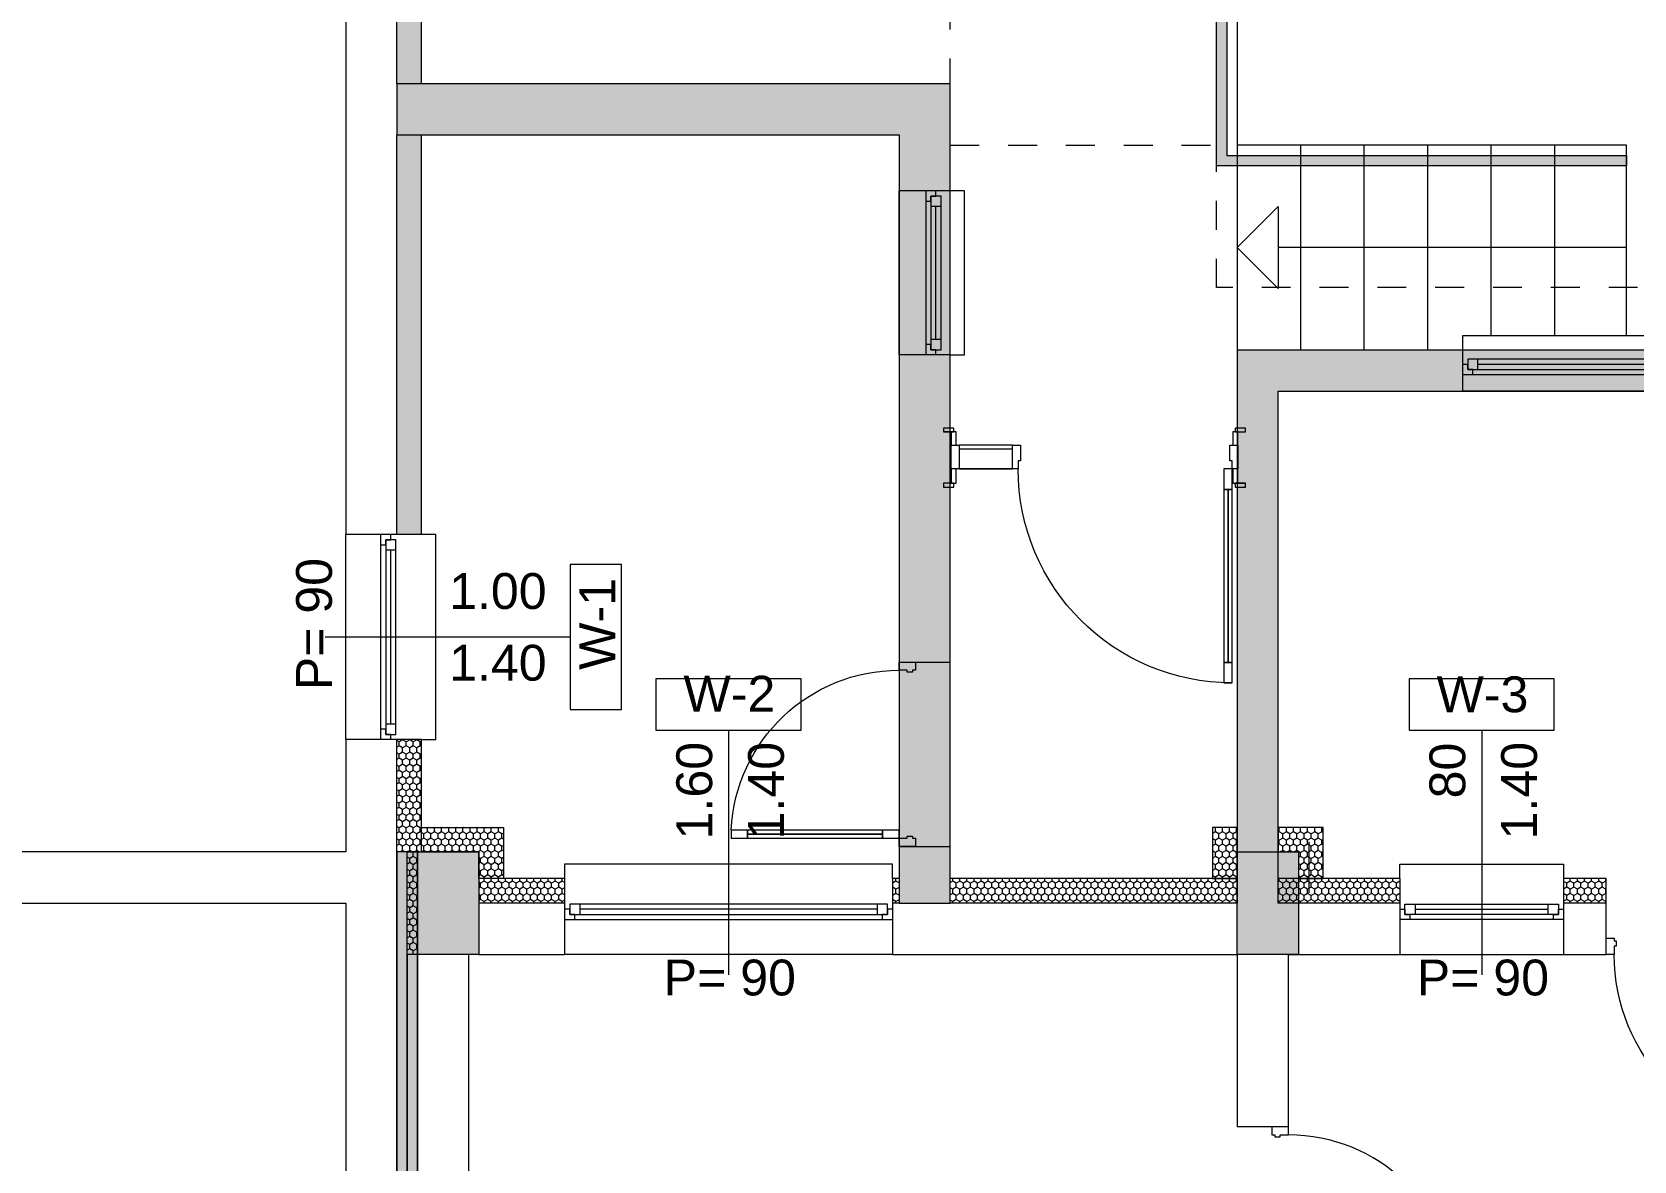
# Model space of a CAD drawing. Header units: feet. Extents: x 2791058 to 2855058, y -67651 to -26651.
# Drawn here: x 2819535 to 2827353, y -46081 to -40570 of the extents above; entities that cross this region are included whole.
import ezdxf
from ezdxf.enums import TextEntityAlignment as Align

# ---------------------------------------------------------------- set-up
doc = ezdxf.new("R2010")
doc.units = ezdxf.units.FT
doc.header["$MEASUREMENT"] = 0
doc.linetypes.add('Dashed', pattern=[282.222223, 141.111112, -141.111112])
doc.layers.add('0_muret e jashtme', color=7, linetype='Continuous')
doc.layers.add('Shell - Roof', color=7, linetype='Continuous')
for name, color, linetype, lineweight in [('0_muret e jashtme_Pen_No__1', 7, 'Continuous', 0), ('0_muret e jashtme_Pen_No__19', 255, 'Continuous', 0), ('ARCHICAD Doors_Pen_No__1', 7, 'Continuous', 0), ('ARCHICAD Doors_Pen_No__60', 230, 'Continuous', 0), ('ARCHICAD Window Markers_Pen_No__20', 1, 'Continuous', 0), ('ARCHICAD Windows_Pen_No__1', 7, 'Continuous', 0), ('ARCHICAD Windows_Pen_No__20', 1, 'Continuous', 0), ('Exterior walls_Pen_No__1', 7, 'Continuous', 0), ('Exterior walls_Pen_No__101', 252, 'Continuous', 0), ('Shell - Roof_Pen_No__1', 7, 'Continuous', 0), ('Shell - Roof_Pen_No__21', 7, 'Continuous', 0), ('Structural - Bearing_Pen_No__1', 7, 'Continuous', 0), ('Structural - Bearing_Pen_No__19', 255, 'Continuous', 0)]:
    doc.layers.add(name, color=color, linetype=linetype, lineweight=lineweight)
for name, color, linetype, lineweight, true_color in [('0_muret e jashtme_Pen_No__14', 7, 'Continuous', 0, 0xbd8b17), ('ARCHICAD Window Markers_Pen_No__4', 7, 'Continuous', 0, 0x029e21), ('ARCHICAD Windows_Pen_No__4', 7, 'Continuous', 0, 0x029e21), ('Structural - Bearing_Pen_No__61', 7, 'Continuous', 0, 0x6a6a6a)]:
    doc.layers.add(name, color=color, linetype=linetype, lineweight=lineweight, true_color=true_color)
doc.styles.add('GENERATED_STYLE_1', font='arial.ttf')
pattern_1 = [(90, (2247653.822, -76424.967), (-34.6410162, 0), [20, -40]), (90, (2247636.502, -76394.967), (-34.6410162, 0), [20, -40]), (150, (2247653.822, -76404.967), (17.320508, 30), [20, -40]), (150, (2247619.18, -76404.967), (17.320508, 30), [20, -40]), (210, (2247653.822, -76424.967), (-17.320508, 30), [20, -40]), (210, (2247619.18, -76424.967), (-17.320508, 30), [20, -40])]

# ---------------------------------------------------------------- blocks, each defined once
blk = doc.blocks.new('Window 22_4')
at = {"layer": 'ARCHICAD Windows_Pen_No__4', "color": 104, "linetype": 'Continuous', "lineweight": 0, "true_color": 0x029e21}
for p, q in [((-800, 150), (-800, 220)), ((-800, 220), (800, 220)), ((800, 220), (800, 150)), ((-800, 150), (-800, 30)), ((800, 150), (800, 30)), ((-800, 30), (-800, 0)), ((-800, 0), (-775, 0)), ((-800, 0), (-800, -50)), ((-800, 0), (-800, -50)), ((-775, 25), (-725, 25)), ((-775, -25), (-775, 25)), ((-775, 0), (-775, -25)), ((-725, 25), (725, 25)), ((-725, 25), (-725, -25)), ((-725, 25), (725, 25)), ((-725, 0), (725, 0)), ((725, -25), (725, 25)), ((725, 25), (775, 25)), ((775, 25), (775, -25)), ((775, -25), (775, 0)), ((775, 0), (800, 0)), ((800, 30), (800, 0)), ((800, 0), (800, -50)), ((800, 0), (800, -50)), ((-750, -50), (-800, -50)), ((-800, -50), (-800, -220)), ((-775, -25), (-750, -25)), ((-725, -25), (-775, -25)), ((-750, -25), (-750, -50)), ((750, -50), (-750, -50)), ((725, -25), (-725, -25)), ((775, -25), (725, -25)), ((750, -50), (750, -25)), ((750, -25), (775, -25)), ((800, -50), (750, -50)), ((800, -50), (800, -220)), ((-800, -220), (800, -220))]:
    blk.add_line(p, q, dxfattribs=at)
blk = doc.blocks.new('W Marker 22_5')
at = {"layer": 'ARCHICAD Window Markers_Pen_No__4', "color": 104, "linetype": 'Continuous', "lineweight": 0, "true_color": 0x029e21}
for p, q in [((0, -1095), (0, 100)), ((-354.4, -1095), (-354.4, -1345)), ((354.4, -1095), (-354.4, -1095)), ((354.4, -1345), (354.4, -1095)), ((-354.4, -1345), (354.4, -1345))]:
    blk.add_line(p, q, dxfattribs=at)
at = {"layer": 'ARCHICAD Window Markers_Pen_No__4', "color": 104, "lineweight": 0, "true_color": 0x029e21, "style": 'GENERATED_STYLE_1'}
for tag, rotation, p in [('AC_MarkerText_4', 180, (316.8, 367.1)), ('AC_MarkerText_3', 270, (-322.5, -447.3)), ('AC_MarkerText_2', 270, (27.5, -447.3)), ('AC_MarkerText_1', 180, (220, -1012.5))]:
    blk.add_attdef(tag, text='', height=175, rotation=rotation, dxfattribs=at).set_placement(p, align=Align.BOTTOM_LEFT)
blk = doc.blocks.new('Window 22_3')
at = {"layer": 'ARCHICAD Windows_Pen_No__20', "color": 1, "linetype": 'Continuous', "lineweight": 0}
for p, q in [((-400, 150), (-400, 220)), ((-400, 220), (400, 220)), ((400, 220), (400, 150)), ((-400, 150), (-400, 30)), ((400, 150), (400, 30)), ((-400, 30), (-400, 0)), ((-400, 0), (-375, 0)), ((-400, 0), (-400, -50)), ((-400, 0), (-400, -50)), ((-375, 25), (-325, 25)), ((-375, -25), (-375, 25)), ((-375, 0), (-375, -25)), ((-325, 25), (325, 25)), ((-325, 25), (-325, -25)), ((-325, 25), (325, 25)), ((-325, 0), (325, 0)), ((325, -25), (325, 25)), ((325, 25), (375, 25)), ((375, 25), (375, -25)), ((375, -25), (375, 0)), ((375, 0), (400, 0)), ((400, 30), (400, 0)), ((400, 0), (400, -50)), ((400, 0), (400, -50)), ((-350, -50), (-400, -50)), ((-400, -50), (-400, -220)), ((-375, -25), (-350, -25)), ((-325, -25), (-375, -25)), ((-350, -25), (-350, -50)), ((350, -50), (-350, -50)), ((325, -25), (-325, -25)), ((375, -25), (325, -25)), ((350, -50), (350, -25)), ((350, -25), (375, -25)), ((400, -50), (350, -50)), ((400, -50), (400, -220)), ((-400, -220), (400, -220))]:
    blk.add_line(p, q, dxfattribs=at)
blk = doc.blocks.new('W Marker 22_4')
at = {"layer": 'ARCHICAD Window Markers_Pen_No__20', "color": 1, "linetype": 'Continuous', "lineweight": 0}
for p, q in [((0, -1095), (0, 100)), ((-354.4, -1095), (-354.4, -1345)), ((354.4, -1095), (-354.4, -1095)), ((354.4, -1345), (354.4, -1095)), ((-354.4, -1345), (354.4, -1345))]:
    blk.add_line(p, q, dxfattribs=at)
at = {"layer": 'ARCHICAD Window Markers_Pen_No__20', "color": 1, "lineweight": 0, "style": 'GENERATED_STYLE_1'}
for tag, p in [('AC_MarkerText_2', (-27.5, -912.9)), ('AC_MarkerText_3', (322.5, -912.9))]:
    blk.add_attdef(tag, text='', height=175, rotation=90, dxfattribs=at).set_placement(p, align=Align.BOTTOM_LEFT)
for tag, p in [('AC_MarkerText_4', (-316.8, 72.1)), ('AC_MarkerText_1', (-220, -1310.4))]:
    blk.add_attdef(tag, text='', height=175, dxfattribs=at).set_placement(p, align=Align.BOTTOM_LEFT)
blk = doc.blocks.new('Storefront 22')
at = {"layer": 'ARCHICAD Doors_Pen_No__60', "color": 230, "linetype": 'Continuous', "lineweight": 0}
for p, q in [((420, 840), (420, 920)), ((420, 920), (460, 920)), ((460, 920), (460, 840)), ((420, 840), (440, 840)), ((420, 80), (420, 840)), ((460, 840), (420, 840)), ((440, 840), (460, 840)), ((440, 80), (440, 840)), ((440, 840), (440, 80)), ((440, 840), (440, 80)), ((460, 840), (460, 80)), ((440, 80), (420, 80)), ((420, 0), (420, 80)), ((420, 80), (460, 80)), ((460, 80), (440, 80)), ((460, 80), (460, 0)), ((-500, 0), (-500, -80)), ((-460, 0), (-500, 0)), ((-500, 0), (-500, -80)), ((-500, 0), (-500, -80)), ((-460, -40), (-460, 0)), ((460, 0), (420, 0)), ((460, 0), (460, -40)), ((500, 0), (460, 0)), ((500, -80), (500, 0)), ((500, 0), (500, -80)), ((500, 0), (500, -80)), ((-450, -40), (-460, -40)), ((-460, -80), (-460, -65.4)), ((-460, -65.4), (-450, -65.4)), ((-450, -65.4), (-450, -40)), ((460, -40), (450, -40)), ((450, -40), (450, -65.4)), ((450, -65.4), (460, -65.4)), ((460, -65.4), (460, -80)), ((-500, -80), (-460, -80)), ((-500, -80), (-500, -250)), ((460, -80), (500, -80)), ((500, -80), (500, -250)), ((-500, -250), (-500, -370)), ((500, -250), (500, -370))]:
    blk.add_line(p, q, dxfattribs=at)
blk.add_arc((460, 0), 920, 92.49191, 180, dxfattribs=at)
blk = doc.blocks.new('Wall_3', base_point=(2836616.5, -45072.7))
at = {"layer": '0_muret e jashtme_Pen_No__14', "linetype": 'Continuous', "lineweight": 0, "true_color": 0xbd8b17}
h = blk.add_hatch(dxfattribs=at)
h.set_pattern_fill('STYROFOAM_SM_INSULATION', color=42, style=0, pattern_type=2)
h.set_pattern_definition(pattern_1)
h.paths.add_polyline_path([(2821716.5, -44702.7), (2821716.5, -44822.7), (2822134.6, -44822.7), (2822134.6, -44702.7)])
h = blk.add_hatch(dxfattribs=at)
h.set_pattern_fill('STYROFOAM_SM_INSULATION', color=42, style=0, pattern_type=2)
h.set_pattern_definition(pattern_1)
h.paths.add_polyline_path([(2823734.6, -44822.7), (2823766.5, -44822.7), (2823766.5, -44702.7), (2823734.6, -44702.7)])
h = blk.add_hatch(dxfattribs=at)
h.set_pattern_fill('STYROFOAM_SM_INSULATION', color=42, style=0, pattern_type=2)
h.set_pattern_definition(pattern_1)
h.paths.add_polyline_path([(2824016.5, -44822.7), (2825416.5, -44822.7), (2825416.5, -44702.7), (2824016.5, -44702.7)])
h = blk.add_hatch(dxfattribs=at)
h.set_pattern_fill('STYROFOAM_SM_INSULATION', color=42, style=0, pattern_type=2)
h.set_pattern_definition(pattern_1)
h.paths.add_polyline_path([(2825616.5, -44702.7), (2825616.5, -44822.7), (2826209.8, -44822.7), (2826209.8, -44702.7)])
h = blk.add_hatch(dxfattribs=at)
h.set_pattern_fill('STYROFOAM_SM_INSULATION', color=42, style=0, pattern_type=2)
h.set_pattern_definition(pattern_1)
h.paths.add_polyline_path([(2827009.8, -44702.7), (2827009.8, -44822.7), (2827216.5, -44822.7), (2827216.5, -44702.7)])
at = {"layer": '0_muret e jashtme_Pen_No__1', "color": 7, "linetype": 'Continuous', "lineweight": 0}
for p, q in [((2822134.6, -44702.7), (2822134.6, -44822.7)), ((2823734.6, -44702.7), (2823734.6, -44822.7)), ((2823766.5, -44702.7), (2823766.5, -44822.7)), ((2824016.5, -44822.7), (2824016.5, -44702.7)), ((2825416.5, -44702.7), (2825416.5, -44822.7)), ((2825616.5, -44822.7), (2825616.5, -44702.7)), ((2826209.8, -44702.7), (2826209.8, -44822.7)), ((2827009.8, -44702.7), (2827009.8, -44822.7)), ((2827216.5, -44822.7), (2827216.5, -44702.7)), ((2822134.6, -44822.7), (2821716.5, -44822.7)), ((2822134.6, -44822.7), (2822134.6, -44852.7)), ((2822134.6, -44852.7), (2822134.6, -44902.7)), ((2823766.5, -44822.7), (2823734.6, -44822.7)), ((2823734.6, -44822.7), (2823734.6, -44852.7)), ((2823734.6, -44852.7), (2823734.6, -44902.7)), ((2825416.5, -44822.7), (2824016.5, -44822.7)), ((2826209.8, -44822.7), (2825616.5, -44822.7)), ((2826209.8, -44822.7), (2826209.8, -44852.7)), ((2826209.8, -44852.7), (2826209.8, -44902.7)), ((2827216.5, -44822.7), (2827009.8, -44822.7)), ((2827009.8, -44822.7), (2827009.8, -44852.7)), ((2827009.8, -44852.7), (2827009.8, -44902.7)), ((2827216.5, -44992.7), (2827216.5, -44822.7)), ((2822134.6, -44902.7), (2822134.6, -45072.7)), ((2823734.6, -44902.7), (2823734.6, -45072.7)), ((2826209.8, -44902.7), (2826209.8, -45072.7)), ((2827009.8, -44902.7), (2827009.8, -45072.7)), ((2827216.5, -45072.7), (2827216.5, -44992.7))]:
    blk.add_line(p, q, dxfattribs=at)
at = {"layer": '0_muret e jashtme_Pen_No__1', "color": 7, "linetype": 'Continuous', "lineweight": 0, "flags": 128}
for points in [[(2822134.6, -44702.7), (2821716.5, -44702.7)], [(2821716.5, -44702.7), (2821716.5, -45072.7)], [(2823766.5, -44702.7), (2823734.6, -44702.7)], [(2825416.5, -44702.7), (2824016.5, -44702.7)], [(2826209.8, -44702.7), (2825616.5, -44702.7)], [(2827216.5, -44702.7), (2827009.8, -44702.7)], [(2821716.5, -45072.7), (2822134.6, -45072.7)], [(2823734.6, -45072.7), (2825416.5, -45072.7)], [(2825666.5, -45072.7), (2826209.8, -45072.7)], [(2827009.8, -45072.7), (2827216.5, -45072.7)]]:
    blk.add_lwpolyline(points, dxfattribs=at)
at = {"layer": 'ARCHICAD Doors_Pen_No__60', "color": 230, "linetype": 'Continuous', "lineweight": 0, "xscale": -1, "zscale": 1000, "rotation": 180}
blk.add_blockref('Storefront 22', (2827716.5, -45072.7), dxfattribs=at)
at = {"layer": 'ARCHICAD Window Markers_Pen_No__20', "color": 1, "lineweight": 0}
ref = blk.add_blockref('W Marker 22_4', (2826609.8, -45072.7), dxfattribs=dict(at, rotation=180))
ref.add_attrib('AC_MarkerText_1', 'W-3', dxfattribs={"color": 1, "lineweight": 0, "height": 175, "rotation": 360, "style": 'GENERATED_STYLE_1'}).set_placement((2826389.8, -43943.2), align=Align.BOTTOM_LEFT)
ref.add_attrib('AC_MarkerText_2', '80', dxfattribs={"color": 1, "lineweight": 0, "height": 175, "rotation": 90, "style": 'GENERATED_STYLE_1'}).set_placement((2826582.3, -44311.2), align=Align.BOTTOM_LEFT)
ref.add_attrib('AC_MarkerText_3', '1.40', dxfattribs={"color": 1, "lineweight": 0, "height": 175, "rotation": 90, "style": 'GENERATED_STYLE_1'}).set_placement((2826932.3, -44511.2), align=Align.BOTTOM_LEFT)
ref.add_attrib('AC_MarkerText_4', 'P= 90', dxfattribs={"color": 1, "lineweight": 0, "height": 175, "rotation": 360, "style": 'GENERATED_STYLE_1'}).set_placement((2826293, -45325.6), align=Align.BOTTOM_LEFT)
at = {"layer": 'ARCHICAD Window Markers_Pen_No__4', "color": 104, "lineweight": 0, "true_color": 0x029e21}
ref = blk.add_blockref('W Marker 22_5', (2822934.6, -45072.7), dxfattribs=dict(at, rotation=180))
ref.add_attrib('AC_MarkerText_1', 'W-2', dxfattribs={"color": 104, "lineweight": 0, "true_color": 0x029e21, "height": 175, "rotation": 360, "style": 'GENERATED_STYLE_1'}).set_placement((2822714.6, -43940.2), align=Align.BOTTOM_LEFT)
ref.add_attrib('AC_MarkerText_2', '1.60', dxfattribs={"color": 104, "lineweight": 0, "true_color": 0x029e21, "height": 175, "rotation": 90, "style": 'GENERATED_STYLE_1'}).set_placement((2822907.1, -44511.2), align=Align.BOTTOM_LEFT)
ref.add_attrib('AC_MarkerText_3', '1.40', dxfattribs={"color": 104, "lineweight": 0, "true_color": 0x029e21, "height": 175, "rotation": 90, "style": 'GENERATED_STYLE_1'}).set_placement((2823257.1, -44511.2), align=Align.BOTTOM_LEFT)
ref.add_attrib('AC_MarkerText_4', 'P= 90', dxfattribs={"color": 104, "lineweight": 0, "true_color": 0x029e21, "height": 175, "rotation": 360, "style": 'GENERATED_STYLE_1'}).set_placement((2822617.8, -45325.6), align=Align.BOTTOM_LEFT)
at = {"layer": 'ARCHICAD Windows_Pen_No__20', "color": 1, "linetype": 'Continuous', "lineweight": 0, "zscale": 1000}
blk.add_blockref('Window 22_3', (2826609.8, -44852.7), dxfattribs=at)
at = {"layer": 'ARCHICAD Windows_Pen_No__4', "color": 104, "linetype": 'Continuous', "lineweight": 0, "true_color": 0x029e21, "xscale": -1, "zscale": 1000}
blk.add_blockref('Window 22_4', (2822934.6, -44852.7), dxfattribs=at)
blk = doc.blocks.new('Wall_5', base_point=(2821666.5, -45072.7))
at = {"layer": '0_muret e jashtme_Pen_No__14', "linetype": 'Continuous', "lineweight": 0, "true_color": 0xbd8b17}
h = blk.add_hatch(dxfattribs=at)
h.set_pattern_fill('STYROFOAM_SM_INSULATION', color=42, style=0, pattern_type=2)
h.set_pattern_definition(pattern_1)
h.paths.add_polyline_path([(2821366.5, -45072.7), (2821366.5, -49292.7), (2821416.5, -49292.7), (2821416.5, -45072.7)])
at = {"layer": '0_muret e jashtme_Pen_No__1', "color": 7, "linetype": 'Continuous', "lineweight": 0}
blk.add_line((2821416.5, -45072.7), (2821416.5, -49292.7), dxfattribs=at)
at = {"layer": '0_muret e jashtme_Pen_No__1', "color": 7, "linetype": 'Continuous', "lineweight": 0, "flags": 128}
for points in [[(2821366.5, -45072.7), (2821366.5, -49292.7)], [(2821666.5, -45072.7), (2821366.5, -45072.7)], [(2821666.5, -49292.7), (2821666.5, -45072.7)]]:
    blk.add_lwpolyline(points, dxfattribs=at)
blk = doc.blocks.new('Storefront 22_2')
at = {"layer": 'ARCHICAD Doors_Pen_No__1', "color": 7, "linetype": 'Continuous', "lineweight": 0}
for p, q in [((370, 740), (370, 820)), ((370, 820), (410, 820)), ((410, 820), (410, 740)), ((370, 740), (390, 740)), ((370, 80), (370, 740)), ((410, 740), (370, 740)), ((390, 740), (410, 740)), ((390, 80), (390, 740)), ((390, 740), (390, 80)), ((390, 740), (390, 80)), ((410, 740), (410, 80)), ((390, 80), (370, 80)), ((370, 0), (370, 80)), ((370, 80), (410, 80)), ((410, 80), (390, 80)), ((410, 80), (410, 0)), ((-450, 0), (-450, -80)), ((-410, 0), (-450, 0)), ((-450, 0), (-450, -80)), ((-450, 0), (-450, -80)), ((-410, -40), (-410, 0)), ((410, 0), (370, 0)), ((410, 0), (410, -40)), ((450, 0), (410, 0)), ((450, -80), (450, 0)), ((450, 0), (450, -80)), ((450, 0), (450, -80)), ((-400, -40), (-410, -40)), ((-410, -80), (-410, -65.4)), ((-410, -65.4), (-400, -65.4)), ((-400, -65.4), (-400, -40)), ((410, -40), (400, -40)), ((400, -40), (400, -65.4)), ((400, -65.4), (410, -65.4)), ((410, -65.4), (410, -80)), ((-450, -80), (-410, -80)), ((-450, -80), (-450, -250)), ((410, -80), (450, -80)), ((450, -80), (450, -250))]:
    blk.add_line(p, q, dxfattribs=at)
blk.add_arc((410, 0), 820, 92.79603, 180, dxfattribs=at)
blk = doc.blocks.new('Wall_6', base_point=(2825666.5, -45072.7))
at = {"layer": '0_muret e jashtme_Pen_No__1', "color": 7, "linetype": 'Continuous', "lineweight": 0}
for p, q in [((2825586.5, -45914), (2825416.5, -45914)), ((2825666.5, -45914), (2825586.5, -45914)), ((2825586.5, -46814), (2825416.5, -46814)), ((2825666.5, -46814), (2825586.5, -46814))]:
    blk.add_line(p, q, dxfattribs=at)
at = {"layer": '0_muret e jashtme_Pen_No__1', "color": 7, "linetype": 'Continuous', "lineweight": 0, "flags": 128}
for points in [[(2825416.5, -45072.7), (2825416.5, -45914)], [(2825666.5, -45914), (2825666.5, -45072.7)], [(2825416.5, -46814), (2825416.5, -48722.7)], [(2825666.5, -47072.7), (2825666.5, -46814)], [(2825666.5, -48722.7), (2825666.5, -47272.7)], [(2825416.5, -48972.7), (2825416.5, -50673.1)], [(2825666.5, -50673.1), (2825666.5, -48972.7)]]:
    blk.add_lwpolyline(points, dxfattribs=at)
at = {"layer": 'ARCHICAD Doors_Pen_No__1', "color": 7, "linetype": 'Continuous', "lineweight": 0, "zscale": 1000, "rotation": 270}
blk.add_blockref('Storefront 22_2', (2825666.5, -46364), dxfattribs=at)
blk = doc.blocks.new('Storefront 22_5')
at = {"layer": 'ARCHICAD Doors_Pen_No__1', "color": 7, "linetype": 'Continuous', "lineweight": 0}
for p, q in [((320, 640), (320, 720)), ((320, 720), (360, 720)), ((360, 720), (360, 640)), ((320, 640), (340, 640)), ((320, 80), (320, 640)), ((360, 640), (320, 640)), ((340, 640), (360, 640)), ((340, 80), (340, 640)), ((340, 640), (340, 80)), ((340, 640), (340, 80)), ((360, 640), (360, 80)), ((340, 80), (320, 80)), ((320, 0), (320, 80)), ((320, 80), (360, 80)), ((360, 80), (340, 80)), ((360, 80), (360, 0)), ((-400, 0), (-400, -80)), ((-360, 0), (-400, 0)), ((-400, 0), (-400, -80)), ((-400, 0), (-400, -80)), ((-360, -40), (-360, 0)), ((360, 0), (320, 0)), ((360, 0), (360, -40)), ((400, 0), (360, 0)), ((400, -80), (400, 0)), ((400, 0), (400, -80)), ((400, 0), (400, -80)), ((-350, -40), (-360, -40)), ((-360, -80), (-360, -65.4)), ((-360, -65.4), (-350, -65.4)), ((-350, -65.4), (-350, -40)), ((360, -40), (350, -40)), ((350, -40), (350, -65.4)), ((350, -65.4), (360, -65.4)), ((360, -65.4), (360, -80)), ((-400, -80), (-360, -80)), ((-400, -80), (-400, -250)), ((360, -80), (400, -80)), ((400, -80), (400, -250))]:
    blk.add_line(p, q, dxfattribs=at)
blk.add_arc((360, 0), 720, 93.18474, 180, dxfattribs=at)
blk = doc.blocks.new('Wall_34', base_point=(2814766.5, -44572.7))
at = {"layer": '0_muret e jashtme_Pen_No__1', "color": 7, "linetype": 'Continuous', "lineweight": 0}
for p, q in [((2815208.4, -44572.7), (2815208.4, -44652.7)), ((2816008.4, -44572.7), (2816008.4, -44652.7)), ((2815208.4, -44652.7), (2815208.4, -44822.7)), ((2816008.4, -44652.7), (2816008.4, -44822.7))]:
    blk.add_line(p, q, dxfattribs=at)
at = {"layer": '0_muret e jashtme_Pen_No__1', "color": 7, "linetype": 'Continuous', "lineweight": 0, "flags": 128}
for points in [[(2815208.4, -44572.7), (2815016.5, -44572.7)], [(2817016.5, -44572.7), (2816008.4, -44572.7)], [(2821066.5, -44572.7), (2817266.5, -44572.7)], [(2815016.5, -44822.7), (2815208.4, -44822.7)], [(2816008.4, -44822.7), (2821066.5, -44822.7)]]:
    blk.add_lwpolyline(points, dxfattribs=at)
at = {"layer": 'ARCHICAD Doors_Pen_No__1', "color": 7, "linetype": 'Continuous', "lineweight": 0, "xscale": -1, "zscale": 1000}
blk.add_blockref('Storefront 22_5', (2815608.4, -44572.7), dxfattribs=at)
blk = doc.blocks.new('Window 22_13')
at = {"layer": 'ARCHICAD Windows_Pen_No__1', "color": 7, "linetype": 'Continuous', "lineweight": 0}
for p, q in [((-800, 70), (-800, 140)), ((-800, 140), (800, 140)), ((800, 140), (800, 70)), ((-800, 70), (-800, 0)), ((-800, 0), (-775, 0)), ((-800, 0), (-800, -50)), ((-800, 0), (-800, -50)), ((-775, 25), (-725, 25)), ((-775, -25), (-775, 25)), ((-775, 0), (-775, -25)), ((-725, 25), (725, 25)), ((-725, 25), (-725, -25)), ((-725, 25), (725, 25)), ((-725, 0), (725, 0)), ((725, -25), (725, 25)), ((725, 25), (775, 25)), ((775, 25), (775, -25)), ((775, -25), (775, 0)), ((775, 0), (800, 0)), ((800, 70), (800, 0)), ((800, 0), (800, -50)), ((800, 0), (800, -50)), ((-750, -50), (-800, -50)), ((-800, -50), (-800, -130)), ((-775, -25), (-750, -25)), ((-725, -25), (-775, -25)), ((-750, -25), (-750, -50)), ((750, -50), (-750, -50)), ((725, -25), (-725, -25)), ((775, -25), (725, -25)), ((750, -50), (750, -25)), ((750, -25), (775, -25)), ((800, -50), (750, -50)), ((800, -50), (800, -130)), ((-800, -130), (800, -130))]:
    blk.add_line(p, q, dxfattribs=at)
blk = doc.blocks.new('Wall_43', base_point=(2836766.5, -42322.7))
at = {"layer": '0_muret e jashtme_Pen_No__1', "color": 7, "linetype": 'Continuous', "lineweight": 0}
for p, q in [((2826516.5, -42122.7), (2826516.5, -42192.7)), ((2826516.5, -42192.7), (2826516.5, -42242.7)), ((2826516.5, -42242.7), (2826516.5, -42322.7))]:
    blk.add_line(p, q, dxfattribs=at)
at = {"layer": '0_muret e jashtme_Pen_No__1', "color": 7, "linetype": 'Continuous', "lineweight": 0, "flags": 128}
for points in [[(2826516.5, -42122.7), (2825416.5, -42122.7)], [(2825416.5, -42122.7), (2825416.5, -42322.7)], [(2825616.5, -42322.7), (2826516.5, -42322.7)]]:
    blk.add_lwpolyline(points, dxfattribs=at)
at = {"layer": 'ARCHICAD Windows_Pen_No__1', "color": 7, "linetype": 'Continuous', "lineweight": 0, "xscale": -1, "zscale": 1000}
blk.add_blockref('Window 22_13', (2827316.5, -42192.7), dxfattribs=at)
blk = doc.blocks.new('Wall_46', base_point=(2825616.5, -42322.7))
at = {"layer": '0_muret e jashtme_Pen_No__1', "color": 7, "linetype": 'Continuous', "lineweight": 0}
for p, q in [((2825416.5, -44702.7), (2825416.5, -44822.7)), ((2825616.5, -44822.7), (2825616.5, -44702.7))]:
    blk.add_line(p, q, dxfattribs=at)
at = {"layer": '0_muret e jashtme_Pen_No__1', "color": 7, "linetype": 'Continuous', "lineweight": 0, "flags": 128}
for points in [[(2825416.5, -42322.7), (2825416.5, -42522.7)], [(2825616.5, -44702.7), (2825616.5, -42322.7)], [(2825416.5, -42772.7), (2825416.5, -44702.7)]]:
    blk.add_lwpolyline(points, dxfattribs=at)
blk = doc.blocks.new('Wall_47', base_point=(2821066.5, -41072.7))
at = {"layer": '0_muret e jashtme_Pen_No__1', "color": 7, "linetype": 'Continuous', "lineweight": 0}
for p, q in [((2821436.5, -40822.7), (2821316.5, -40822.7)), ((2821316.5, -41072.7), (2821436.5, -41072.7))]:
    blk.add_line(p, q, dxfattribs=at)
at = {"layer": '0_muret e jashtme_Pen_No__1', "color": 7, "linetype": 'Continuous', "lineweight": 0, "flags": 128}
for points in [[(2824016.5, -40822.7), (2821436.5, -40822.7)], [(2821436.5, -41072.7), (2823766.5, -41072.7)]]:
    blk.add_lwpolyline(points, dxfattribs=at)
blk = doc.blocks.new('Window 22_16')
at = {"layer": 'ARCHICAD Windows_Pen_No__1', "color": 7, "linetype": 'Continuous', "lineweight": 0}
for p, q in [((-400, 70), (-400, 140)), ((-400, 140), (400, 140)), ((400, 140), (400, 70)), ((-400, 70), (-400, 0)), ((-400, 0), (-375, 0)), ((-400, 0), (-400, -50)), ((-400, 0), (-400, -50)), ((-375, 25), (-325, 25)), ((-375, -25), (-375, 25)), ((-375, 0), (-375, -25)), ((-325, 25), (325, 25)), ((-325, 25), (-325, -25)), ((-325, 25), (325, 25)), ((-325, 0), (325, 0)), ((325, -25), (325, 25)), ((325, 25), (375, 25)), ((375, 25), (375, -25)), ((375, -25), (375, 0)), ((375, 0), (400, 0)), ((400, 70), (400, 0)), ((400, 0), (400, -50)), ((400, 0), (400, -50)), ((-350, -50), (-400, -50)), ((-400, -50), (-400, -180)), ((-375, -25), (-350, -25)), ((-325, -25), (-375, -25)), ((-350, -25), (-350, -50)), ((350, -50), (-350, -50)), ((325, -25), (-325, -25)), ((375, -25), (325, -25)), ((350, -50), (350, -25)), ((350, -25), (375, -25)), ((400, -50), (350, -50)), ((400, -50), (400, -180)), ((-400, -180), (400, -180))]:
    blk.add_line(p, q, dxfattribs=at)
blk = doc.blocks.new('Wall_48', base_point=(2823766.5, -41072.7))
at = {"layer": '0_muret e jashtme_Pen_No__1', "color": 7, "linetype": 'Continuous', "lineweight": 0}
for p, q in [((2823896.5, -41346), (2823766.5, -41346)), ((2823946.5, -41346), (2823896.5, -41346)), ((2824016.5, -41346), (2823946.5, -41346)), ((2823896.5, -42146), (2823766.5, -42146)), ((2823946.5, -42146), (2823896.5, -42146)), ((2824016.5, -42146), (2823946.5, -42146)), ((2823766.5, -43645.6), (2823846.5, -43645.6)), ((2823846.5, -43645.6), (2824016.5, -43645.6)), ((2823766.5, -44545.6), (2823846.5, -44545.6)), ((2823846.5, -44545.6), (2824016.5, -44545.6)), ((2823766.5, -44702.7), (2823766.5, -44822.7)), ((2824016.5, -44822.7), (2824016.5, -44702.7))]:
    blk.add_line(p, q, dxfattribs=at)
at = {"layer": '0_muret e jashtme_Pen_No__1', "color": 7, "linetype": 'Continuous', "lineweight": 0, "flags": 128}
for points in [[(2824016.5, -41346), (2824016.5, -40822.7)], [(2823766.5, -41072.7), (2823766.5, -41346)], [(2823766.5, -42146), (2823766.5, -43645.6)], [(2824016.5, -42522.7), (2824016.5, -42146)], [(2824016.5, -43645.6), (2824016.5, -42772.7)], [(2823766.5, -44545.6), (2823766.5, -44702.7)], [(2824016.5, -44702.7), (2824016.5, -44545.6)]]:
    blk.add_lwpolyline(points, dxfattribs=at)
at = {"layer": 'ARCHICAD Doors_Pen_No__1', "color": 7, "linetype": 'Continuous', "lineweight": 0, "xscale": -1, "zscale": 1000, "rotation": 90}
blk.add_blockref('Storefront 22_2', (2823766.5, -44095.6), dxfattribs=at)
at = {"layer": 'ARCHICAD Windows_Pen_No__1', "color": 7, "linetype": 'Continuous', "lineweight": 0, "xscale": -1, "zscale": 1000, "rotation": 270}
blk.add_blockref('Window 22_16', (2823946.5, -41746), dxfattribs=at)
blk = doc.blocks.new('Door with Sidelight on Side 2 22_3')
at = {"layer": 'ARCHICAD Doors_Pen_No__1', "color": 7, "linetype": 'Continuous', "lineweight": 0}
for p, q in [((632, 944.7), (632, 1044.7)), ((632, 1044.7), (672, 1044.7)), ((672, 1044.7), (672, 944.7)), ((632, 944.7), (652, 944.7)), ((632, 100), (632, 944.7)), ((672, 944.7), (632, 944.7)), ((652, 944.7), (672, 944.7)), ((652, 100), (652, 944.7)), ((652, 944.7), (652, 100)), ((652, 944.7), (652, 100)), ((672, 944.7), (672, 100)), ((-737, 70), (-737, 89)), ((-737, 89), (-687, 89)), ((-687, 89), (-687, 70)), ((652, 100), (632, 100)), ((632, 0), (632, 100)), ((632, 100), (672, 100)), ((672, 100), (652, 100)), ((672, 100), (672, 0)), ((687, 89), (737, 89)), ((687, 70), (687, 89)), ((737, 89), (737, 70)), ((-687, 70), (-737, 70)), ((-700, 70), (-737, 70)), ((-700, 70), (-737, 70)), ((-700, 0), (-700, 70)), ((-700, 70), (-675, 70)), ((-700, 70), (-700, 0)), ((-700, 70), (-700, 0)), ((-700, 70), (-700, 0)), ((-675, 0), (-700, 0)), ((-660, 0), (-700, 0)), ((-700, 0), (-700, -115)), ((-700, 0), (-700, -115)), ((-700, 0), (-700, -115)), ((-675, 70), (-675, 0)), ((-660, 0), (-400.7, 0)), ((-660, -115), (-660, 0)), ((-660, -115), (-660, 0)), ((-400.7, 0), (-660, 0)), ((-400.7, 0), (-400.7, -115)), ((-372.7, 0), (-400.7, 0)), ((-400.7, 0), (-400.7, -115)), ((-372.7, -40), (-372.7, 0)), ((672, 0), (632, 0)), ((700, 0), (672, 0)), ((672, 0), (672, -40)), ((675, 0), (675, 70)), ((675, 70), (700, 70)), ((700, 0), (675, 0)), ((737, 70), (687, 70)), ((700, 70), (700, 0)), ((700, 70), (700, 0)), ((700, 70), (700, 0)), ((700, 70), (700, 0)), ((700, 70), (737, 70)), ((700, 70), (737, 70)), ((700, -115), (700, 0)), ((700, 0), (700, -115)), ((700, 0), (700, -115)), ((-360.7, -40), (-372.7, -40)), ((-360.7, -115), (-360.7, -40)), ((672, -40), (660, -40)), ((660, -40), (660, -115)), ((-700, -180), (-700, -115)), ((-700, -115), (-675, -115)), ((-700, -115), (-660, -115)), ((-700, -115), (-700, -180)), ((-700, -115), (-700, -180)), ((-675, -115), (-675, -180)), ((-660, -97), (-400.7, -97)), ((-400.7, -115), (-660, -115)), ((-400.7, -115), (-360.7, -115)), ((660, -115), (700, -115)), ((675, -180), (675, -115)), ((675, -115), (700, -115)), ((700, -115), (700, -180)), ((700, -115), (700, -180)), ((700, -115), (700, -180)), ((-737, -199), (-737, -180)), ((-737, -180), (-687, -180)), ((-700, -180), (-737, -180)), ((-700, -180), (-737, -180)), ((-687, -199), (-737, -199)), ((-675, -180), (-700, -180)), ((-687, -180), (-687, -199)), ((700, -180), (675, -180)), ((687, -180), (737, -180)), ((687, -199), (687, -180)), ((737, -199), (687, -199)), ((700, -180), (737, -180)), ((700, -180), (737, -180)), ((737, -180), (737, -199))]:
    blk.add_line(p, q, dxfattribs=at)
blk.add_arc((672, 0), 1044.7, 90, 180, dxfattribs=at)
blk = doc.blocks.new('Wall_49', base_point=(2825616.5, -42772.7))
at = {"layer": '0_muret e jashtme_Pen_No__1', "color": 7, "linetype": 'Continuous', "lineweight": 0}
for p, q in [((2824020.2, -42522.7), (2823983.2, -42522.7)), ((2824020.2, -42587.7), (2824020.2, -42522.7)), ((2825420.2, -42522.7), (2825457.2, -42522.7)), ((2825420.2, -42587.7), (2825420.2, -42522.7)), ((2824020.2, -42702.7), (2824020.2, -42587.7)), ((2825420.2, -42702.7), (2825420.2, -42587.7)), ((2824020.2, -42772.7), (2824020.2, -42702.7)), ((2824020.2, -42772.7), (2824020.2, -42702.7)), ((2825420.2, -42772.7), (2825420.2, -42702.7)), ((2825420.2, -42772.7), (2825420.2, -42702.7)), ((2824020.2, -42772.7), (2823983.2, -42772.7)), ((2825420.2, -42772.7), (2825457.2, -42772.7))]:
    blk.add_line(p, q, dxfattribs=at)
at = {"layer": '0_muret e jashtme_Pen_No__1', "color": 7, "linetype": 'Continuous', "lineweight": 0, "flags": 128}
for points in [[(2824020.2, -42522.7), (2824016.5, -42522.7)], [(2824016.5, -42772.7), (2824020.2, -42772.7)]]:
    blk.add_lwpolyline(points, dxfattribs=at)
at = {"layer": 'ARCHICAD Doors_Pen_No__1', "color": 7, "linetype": 'Continuous', "lineweight": 0, "xscale": -1, "zscale": 1000, "rotation": 180}
blk.add_blockref('Door with Sidelight on Side 2 22_3', (2824720.2, -42702.7), dxfattribs=at)
blk = doc.blocks.new('Wall_50', base_point=(2821066.5, -44572.7))
at = {"layer": '0_muret e jashtme_Pen_No__14', "linetype": 'Continuous', "lineweight": 0, "true_color": 0xbd8b17}
h = blk.add_hatch(dxfattribs=at)
h.set_pattern_fill('STYROFOAM_SM_INSULATION', color=42, style=0, pattern_type=2)
h.set_pattern_definition(pattern_1)
h.paths.add_polyline_path([(2821366.5, -49172.7), (2821366.5, -44572.7), (2821316.5, -44572.7), (2821316.5, -49172.7)])
at = {"layer": '0_muret e jashtme_Pen_No__1', "color": 7, "linetype": 'Continuous', "lineweight": 0}
for p, q in [((2821316.5, -48922.7), (2821316.5, -44572.7)), ((2821316.5, -49172.7), (2821316.5, -48922.7)), ((2821066.5, -49172.7), (2821269.2, -49172.7)), ((2821269.2, -49172.7), (2821316.5, -49172.7))]:
    blk.add_line(p, q, dxfattribs=at)
at = {"layer": '0_muret e jashtme_Pen_No__1', "color": 7, "linetype": 'Continuous', "lineweight": 0, "flags": 128}
for points in [[(2821366.5, -49172.7), (2821366.5, -44572.7)], [(2821066.5, -44822.7), (2821066.5, -48922.7)]]:
    blk.add_lwpolyline(points, dxfattribs=at)
blk = doc.blocks.new('Line_4', base_point=(2827316.5, -41622.7))
at = {"layer": 'Shell - Roof_Pen_No__1', "color": 7, "linetype": 'Continuous', "lineweight": 0}
for p, q in [((2825416.5, -41622.7), (2825616.5, -41422.7)), ((2825616.5, -41422.7), (2825616.5, -41822.7)), ((2825416.5, -41622.7), (2825616.5, -41822.7)), ((2827316.5, -41622.7), (2825616.5, -41622.7))]:
    blk.add_line(p, q, dxfattribs=at)
blk = doc.blocks.new('Window 22')
at = {"layer": 'ARCHICAD Windows_Pen_No__4', "color": 104, "linetype": 'Continuous', "lineweight": 0, "true_color": 0x029e21}
for p, q in [((-500, 150), (-500, 220)), ((-500, 220), (500, 220)), ((500, 220), (500, 150)), ((-500, 150), (-500, 30)), ((500, 150), (500, 30)), ((-500, 30), (-500, 0)), ((-500, 0), (-475, 0)), ((-500, 0), (-500, -50)), ((-500, 0), (-500, -50)), ((-475, 25), (-425, 25)), ((-475, -25), (-475, 25)), ((-475, 0), (-475, -25)), ((-425, 25), (425, 25)), ((-425, 25), (-425, -25)), ((-425, 25), (425, 25)), ((-425, 0), (425, 0)), ((425, -25), (425, 25)), ((425, 25), (475, 25)), ((475, 25), (475, -25)), ((475, -25), (475, 0)), ((475, 0), (500, 0)), ((500, 30), (500, 0)), ((500, 0), (500, -50)), ((500, 0), (500, -50)), ((-450, -50), (-500, -50)), ((-500, -50), (-500, -220)), ((-475, -25), (-450, -25)), ((-425, -25), (-475, -25)), ((-450, -25), (-450, -50)), ((450, -50), (-450, -50)), ((425, -25), (-425, -25)), ((475, -25), (425, -25)), ((450, -50), (450, -25)), ((450, -25), (475, -25)), ((500, -50), (450, -50)), ((500, -50), (500, -220)), ((-500, -220), (500, -220))]:
    blk.add_line(p, q, dxfattribs=at)
blk = doc.blocks.new('W Marker 22_8')
at = {"layer": 'ARCHICAD Window Markers_Pen_No__4', "color": 104, "linetype": 'Continuous', "lineweight": 0, "true_color": 0x029e21}
for p, q in [((354.4, 975), (-354.4, 975)), ((-354.4, 975), (-354.4, 725)), ((354.4, 725), (354.4, 975)), ((-354.4, 725), (354.4, 725)), ((0, 725), (0, -470))]:
    blk.add_line(p, q, dxfattribs=at)
at = {"layer": 'ARCHICAD Window Markers_Pen_No__4', "color": 104, "lineweight": 0, "true_color": 0x029e21, "style": 'GENERATED_STYLE_1'}
for tag, rotation, p in [('AC_MarkerText_3', 90, (322.5, 191.5)), ('AC_MarkerText_1', 180, (220, 1057.5)), ('A', 90, (-27.5, 191.5)), ('AC_MarkerText_4', 180, (316.8, -327.9))]:
    blk.add_attdef(tag, text='', height=175, rotation=rotation, dxfattribs=at).set_placement(p, align=Align.BOTTOM_LEFT)

msp = doc.modelspace()

# ---------------------------------------------------------------- hatches: boundary and pattern name
at = {"layer": '0_muret e jashtme_Pen_No__14', "linetype": 'Continuous', "lineweight": 0, "true_color": 0xbd8b17}
h = msp.add_hatch(dxfattribs=at)
h.set_pattern_fill('STYROFOAM_SM_INSULATION', color=42, style=0, pattern_type=2)
h.set_pattern_definition(pattern_1)
h.paths.add_polyline_path([(2821436.457, -40822.699), (2821436.457, -38572.699), (2821316.457, -38572.699), (2821316.457, -40822.699)])
h = msp.add_hatch(dxfattribs=at)
h.set_pattern_fill('STYROFOAM_SM_INSULATION', color=42, style=0, pattern_type=2)
h.set_pattern_definition(pattern_1)
h.paths.add_polyline_path([(2821316.457, -43023.589), (2821436.457, -43023.589), (2821436.457, -41072.699), (2821316.457, -41072.699)])
h = msp.add_hatch(dxfattribs=at)
h.set_pattern_fill('STYROFOAM_SM_INSULATION', color=42, style=0, pattern_type=2)
h.set_pattern_definition(pattern_1)
h.paths.add_polyline_path([(2821316.457, -44023.589), (2821316.457, -44572.699), (2821436.457, -44572.699), (2821436.457, -44023.589)])
h = msp.add_hatch(dxfattribs=at)
h.set_pattern_fill('STYROFOAM_SM_INSULATION', color=42, style=0, pattern_type=2)
h.set_pattern_definition(pattern_1)
h.paths.add_polyline_path([(2821836.457, -44702.699), (2821716.457, -44702.699), (2821716.457, -44572.699), (2821436.457, -44572.699), (2821436.457, -44452.699), (2821836.457, -44452.699)])
h = msp.add_hatch(dxfattribs=at)
h.set_pattern_fill('STYROFOAM_SM_INSULATION', color=42, style=0, pattern_type=2)
h.set_pattern_definition(pattern_1)
h.paths.add_polyline_path([(2825296.457, -44702.699), (2825416.457, -44702.699), (2825416.457, -44572.699), (2825416.457, -44452.699), (2825296.457, -44452.699)])
h = msp.add_hatch(dxfattribs=at)
h.set_pattern_fill('STYROFOAM_SM_INSULATION', color=42, style=0, pattern_type=2)
h.set_pattern_definition(pattern_1)
h.paths.add_polyline_path([(2825616.457, -44572.699), (2825716.457, -44572.699), (2825716.457, -44702.699), (2825836.457, -44702.699), (2825836.457, -44452.699), (2825616.457, -44452.699)])
h = msp.add_hatch(dxfattribs=at)
h.set_pattern_fill('STYROFOAM_SM_INSULATION', color=42, style=0, pattern_type=2)
h.set_pattern_definition(pattern_1)
h.paths.add_polyline_path([(2821416.457, -45072.699), (2821366.457, -45072.699), (2821366.457, -44572.699), (2821416.457, -44572.699)])
at = {"layer": '0_muret e jashtme_Pen_No__19', "linetype": 'Continuous', "lineweight": 0}
for points in [[(2821416.457, -45072.699), (2821416.457, -44572.699), (2821716.457, -44572.699), (2821716.457, -45072.699)], [(2825416.457, -45072.699), (2825416.457, -44572.699), (2825716.457, -44572.699), (2825716.457, -45072.699)]]:
    msp.add_hatch(color=255, dxfattribs=at).paths.add_polyline_path(points)
at = {"layer": 'Exterior walls_Pen_No__101', "linetype": 'Continuous', "lineweight": 0}
for points in [[(2824016.457, -44822.699), (2824016.457, -40822.699), (2821316.457, -40822.699), (2821316.457, -41072.699), (2823766.457, -41072.699), (2823766.457, -44822.699)], [(2832616.457, -42122.699), (2825416.457, -42122.699), (2825416.457, -44572.699), (2825616.456, -44572.699), (2825616.457, -42322.699), (2829116.457, -42322.699), (2829116.457, -44572.699), (2829316.457, -44572.699), (2829316.457, -42322.699), (2832616.457, -42322.699), (2832616.457, -44572.699), (2832816.457, -44572.699), (2832816.457, -42322.699), (2835766.457, -42322.699), (2835766.457, -42122.699), (2832816.457, -42122.699)]]:
    msp.add_hatch(color=252, dxfattribs=at).paths.add_polyline_path(points)
at = {"layer": 'Structural - Bearing_Pen_No__19', "linetype": 'Continuous', "lineweight": 0, "true_color": 0xffffff}
msp.add_hatch(color=7, dxfattribs=at).paths.add_polyline_path([(2821416.457, -44572.699), (2821316.457, -44572.699), (2821316.457, -49172.699), (2821416.457, -49172.699)])
at = {"layer": 'Structural - Bearing_Pen_No__61', "linetype": 'Continuous', "lineweight": 0, "true_color": 0x6a6a6a}
msp.add_hatch(color=251, dxfattribs=at).paths.add_polyline_path([(2825316.457, -41222.699), (2825316.457, -39422.699), (2821366.457, -39422.699), (2821366.457, -39372.699), (2825366.457, -39372.699), (2825366.457, -41172.699), (2827316.457, -41172.699), (2827316.457, -41222.699)])

# ---------------------------------------------------------------- linework, layer by layer
at = {"layer": '0_muret e jashtme_Pen_No__1', "color": 7, "linetype": 'Continuous', "lineweight": 0}
for p, q in [((2821316.457, -40822.699), (2821316.457, -38572.699)), ((2821436.457, -40822.699), (2821316.457, -40822.699)), ((2821316.457, -41072.699), (2821436.457, -41072.699)), ((2821316.457, -43023.589), (2821316.457, -41072.699)), ((2821236.457, -43023.589), (2821066.457, -43023.589)), ((2821286.457, -43023.589), (2821236.457, -43023.589)), ((2821316.457, -43023.589), (2821286.457, -43023.589)), ((2821436.457, -43023.589), (2821316.457, -43023.589)), ((2821236.457, -44023.589), (2821066.457, -44023.589)), ((2821286.457, -44023.589), (2821236.457, -44023.589)), ((2821316.457, -44023.589), (2821286.457, -44023.589)), ((2821316.457, -44572.699), (2821316.457, -44023.589)), ((2821436.457, -44023.589), (2821316.457, -44023.589))]:
    msp.add_line(p, q, dxfattribs=at)
at = {"layer": '0_muret e jashtme_Pen_No__1', "color": 7, "linetype": 'Continuous', "lineweight": 0, "flags": 128}
for points in [[(2821066.457, -38572.699), (2821066.457, -43023.589)], [(2821436.457, -40822.699), (2821436.457, -38572.699)], [(2821436.457, -43023.589), (2821436.457, -41072.699)], [(2821066.457, -44023.589), (2821066.457, -44572.699)], [(2821436.457, -44572.699), (2821436.457, -44023.589)], [(2821366.457, -44572.699), (2821436.457, -44572.699)]]:
    msp.add_lwpolyline(points, dxfattribs=at)
for points in [[(2821836.457, -44702.699), (2821716.457, -44702.699), (2821716.457, -44572.699), (2821436.457, -44572.699), (2821436.457, -44452.699), (2821836.457, -44452.699)], [(2825296.457, -44702.699), (2825416.457, -44702.699), (2825416.457, -44572.699), (2825416.457, -44452.699), (2825296.457, -44452.699)], [(2825616.457, -44572.699), (2825716.457, -44572.699), (2825716.457, -44702.699), (2825836.457, -44702.699), (2825836.457, -44452.699), (2825616.457, -44452.699)], [(2821416.457, -45072.699), (2821366.457, -45072.699), (2821366.457, -44572.699), (2821416.457, -44572.699)], [(2821416.457, -45072.699), (2821416.457, -44572.699), (2821716.457, -44572.699), (2821716.457, -45072.699)], [(2825416.457, -45072.699), (2825416.457, -44572.699), (2825716.457, -44572.699), (2825716.457, -45072.699)]]:
    msp.add_lwpolyline(points, close=True, dxfattribs=at)
at = {"layer": 'Exterior walls_Pen_No__1', "color": 7, "linetype": 'Continuous', "lineweight": 0, "flags": 128}
for points in [[(2824016.457, -44822.699), (2824016.457, -40822.699), (2821316.457, -40822.699), (2821316.457, -41072.699), (2823766.457, -41072.699), (2823766.457, -44822.699)], [(2832616.457, -42122.699), (2825416.457, -42122.699), (2825416.457, -44572.699), (2825616.456, -44572.699), (2825616.457, -42322.699), (2829116.457, -42322.699), (2829116.457, -44572.699), (2829316.457, -44572.699), (2829316.457, -42322.699), (2832616.457, -42322.699), (2832616.457, -44572.699), (2832816.457, -44572.699), (2832816.457, -42322.699), (2835766.457, -42322.699), (2835766.457, -42122.699), (2832816.457, -42122.699)]]:
    msp.add_lwpolyline(points, close=True, dxfattribs=at)
at = {"layer": 'Shell - Roof_Pen_No__21', "color": 7, "linetype": 'Dashed', "lineweight": 0}
for p, q in [((2824016.457, -41122.699), (2824016.457, -39322.699)), ((2824016.457, -41122.699), (2825316.457, -41122.699)), ((2825316.457, -41817.895), (2825316.457, -41122.699)), ((2836966.457, -41817.895), (2825316.457, -41817.895))]:
    msp.add_line(p, q, dxfattribs=at)
at = {"layer": 'Shell - Roof_Pen_No__21', "color": 7, "linetype": 'Continuous', "lineweight": 0}
for p, q in [((2825416.457, -39322.699), (2825416.457, -42122.699)), ((2827316.457, -41122.699), (2825416.457, -41122.699)), ((2825726.457, -42122.699), (2825726.457, -41122.699)), ((2826036.457, -42122.699), (2826036.457, -41122.699)), ((2826346.457, -42122.699), (2826346.457, -41122.699)), ((2826656.457, -42052.699), (2826656.457, -41122.699)), ((2826966.457, -42052.699), (2826966.457, -41122.699)), ((2827316.457, -42052.699), (2827316.457, -41122.699)), ((2825766.457, -44522.699), (2825766.457, -44772.699))]:
    msp.add_line(p, q, dxfattribs=at)
at = {"layer": 'Structural - Bearing_Pen_No__1', "color": 7, "linetype": 'Continuous', "lineweight": 0, "flags": 128}
for points in [[(2825316.457, -41222.699), (2825316.457, -39422.699), (2821366.457, -39422.699), (2821366.457, -39372.699), (2825366.457, -39372.699), (2825366.457, -41172.699), (2827316.457, -41172.699), (2827316.457, -41222.699)], [(2821416.457, -44572.699), (2821316.457, -44572.699), (2821316.457, -49172.699), (2821416.457, -49172.699)]]:
    msp.add_lwpolyline(points, close=True, dxfattribs=at)

# ---------------------------------------------------------------- block references
at = {"layer": '0_muret e jashtme', "color": 7, "lineweight": 0}
for name, p in [('Wall_47', (2821066.457, -41072.699)), ('Wall_48', (2823766.457, -41072.699)), ('Wall_43', (2836766.457, -42322.699)), ('Wall_46', (2825616.457, -42322.699)), ('Wall_49', (2825616.457, -42772.699)), ('Wall_3', (2836616.457, -45072.699)), ('Wall_34', (2814766.457, -44572.699)), ('Wall_50', (2821066.457, -44572.699)), ('Wall_5', (2821666.457, -45072.699)), ('Wall_6', (2825666.457, -45072.699))]:
    msp.add_blockref(name, p, dxfattribs=at)
at = {"layer": 'ARCHICAD Window Markers_Pen_No__4', "color": 104, "lineweight": 0, "true_color": 0x029e21}
ref = msp.add_blockref('W Marker 22_8', (2821436.457, -43523.589), dxfattribs=dict(at, rotation=270))
ref.add_attrib('A', '1.00', dxfattribs={"color": 104, "lineweight": 0, "true_color": 0x029e21, "height": 175, "rotation": 360, "style": 'GENERATED_STYLE_1'}).set_placement((2821570.856, -43438.969), align=Align.BOTTOM_LEFT)
ref.add_attrib('AC_MarkerText_1', 'W-1', dxfattribs={"color": 104, "lineweight": 0, "true_color": 0x029e21, "height": 175, "rotation": 90, "style": 'GENERATED_STYLE_1'}).set_placement((2822433.957, -43683.589), align=Align.BOTTOM_LEFT)
ref.add_attrib('AC_MarkerText_3', '1.40', dxfattribs={"color": 104, "lineweight": 0, "true_color": 0x029e21, "height": 175, "rotation": 360, "style": 'GENERATED_STYLE_1'}).set_placement((2821570.856, -43788.969), align=Align.BOTTOM_LEFT)
ref.add_attrib('AC_MarkerText_4', 'P= 90', dxfattribs={"color": 104, "lineweight": 0, "true_color": 0x029e21, "height": 175, "rotation": 90, "style": 'GENERATED_STYLE_1'}).set_placement((2821051.457, -43783.269), align=Align.BOTTOM_LEFT)
at = {"layer": 'ARCHICAD Windows_Pen_No__4', "color": 104, "linetype": 'Continuous', "lineweight": 0, "true_color": 0x029e21, "xscale": -1, "zscale": 1000, "rotation": 270}
msp.add_blockref('Window 22', (2821286.457, -43523.589), dxfattribs=at)
at = {"layer": 'Shell - Roof', "color": 7, "linetype": 'Continuous', "lineweight": 0}
msp.add_blockref('Line_4', (2827316.457, -41622.699), dxfattribs=at)

doc.saveas('drawing.dxf')
